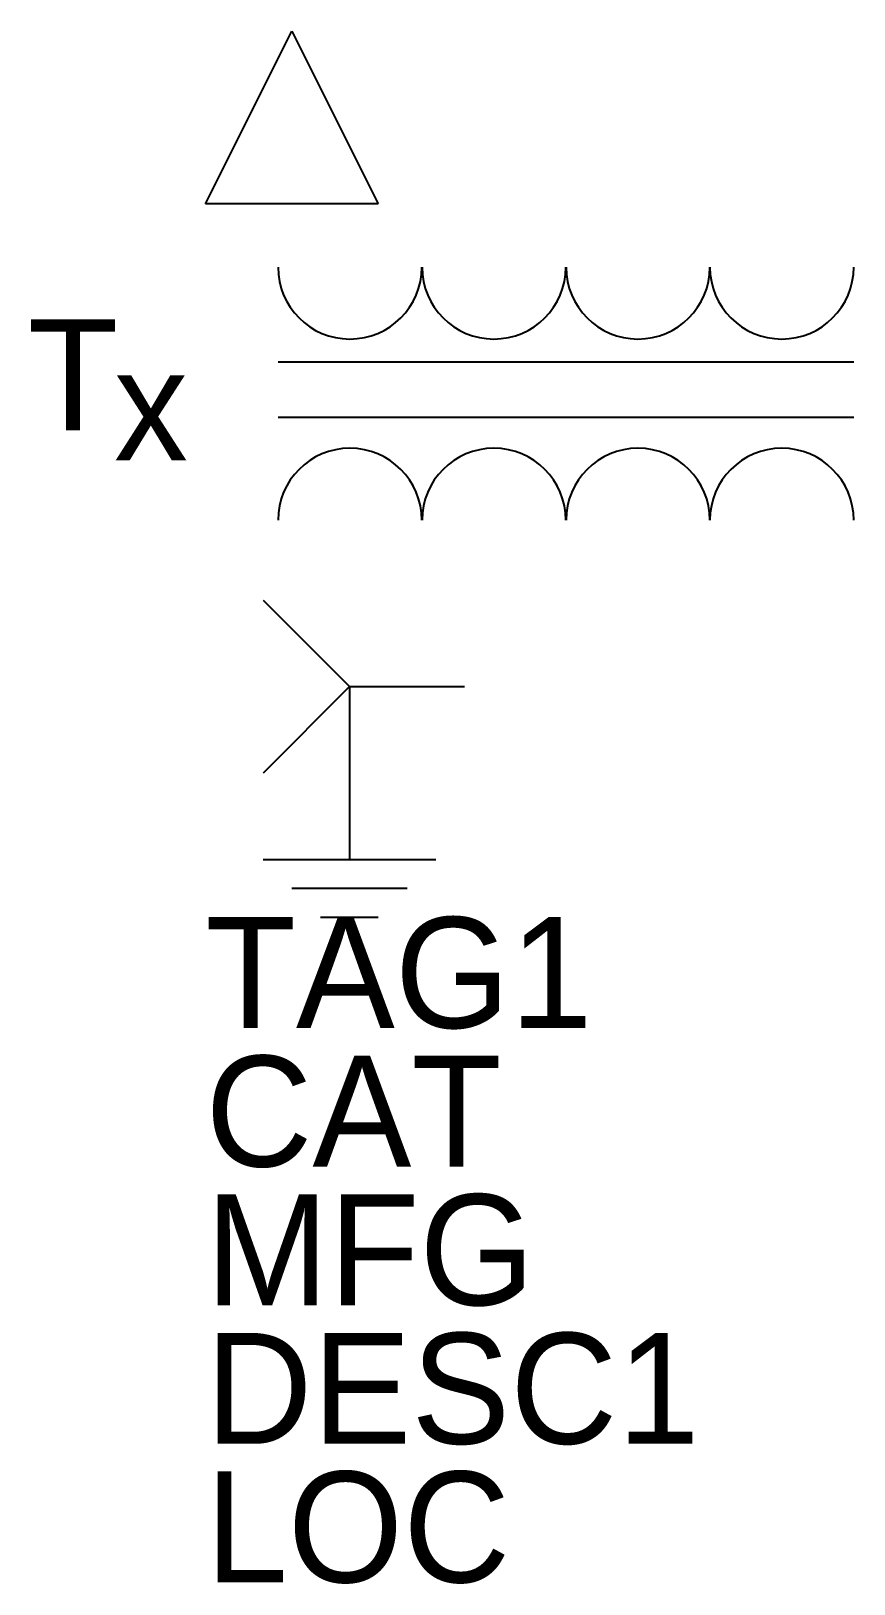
# Model space of a CAD drawing. Extents: x -0.499 to -0.141, y -0.508 to 0.166.
import ezdxf

# ---------------------------------------------------------------- set-up
doc = ezdxf.new("R2010")
doc.units = 0
doc.layers.get('0').update_dxf_attribs({"linetype": 'CONTINUOUS'})

msp = doc.modelspace()

# ---------------------------------------------------------------- linework, layer by layer
for p, q in [((-0.4229, 0.0911), (-0.3854, 0.166)), ((-0.3854, 0.166), (-0.3479, 0.0911)), ((-0.3479, 0.0911), (-0.4229, 0.0911)), ((-0.1415, 0.0224), (-0.3914, 0.0224)), ((-0.1415, -0.0017), (-0.3914, -0.0017)), ((-0.3979, -0.0809), (-0.3604, -0.1184)), ((-0.3604, -0.1184), (-0.3979, -0.1559)), ((-0.3604, -0.1184), (-0.3604, -0.1934)), ((-0.3604, -0.1184), (-0.3105, -0.1184)), ((-0.3979, -0.1934), (-0.3229, -0.1934)), ((-0.3854, -0.2059), (-0.3354, -0.2059)), ((-0.3729, -0.2184), (-0.3479, -0.2184))]:
    msp.add_line(p, q)
for centre, start, end in [((-0.3602, 0.0636), 180, 0), ((-0.2977, 0.0636), 180, 0), ((-0.2352, 0.0636), 180, 0), ((-0.1728, 0.0636), 180, 0), ((-0.3602, -0.0462), 0, 180), ((-0.2977, -0.0462), 0, 180), ((-0.2352, -0.0462), 0, 180), ((-0.1728, -0.0462), 0, 180)]:
    msp.add_arc(centre, 0.0312, start, end)

# ---------------------------------------------------------------- texts
for tag, p in [('TAG1', (-0.4229, -0.2665)), ('CAT', (-0.4229, -0.326625)), ('MFG', (-0.4229, -0.38675)), ('DESC1', (-0.4229, -0.446875)), ('LOC', (-0.4229, -0.507))]:
    msp.add_attdef(tag, p, '', height=0.0481)
at = {"layer": '0.0'}
for s, p in [('T', (-0.5, -0.0072)), ('x', (-0.4626, -0.0203))]:
    msp.add_text(s, height=0.0481, dxfattribs=at).set_placement(p)

doc.saveas('drawing.dxf')
